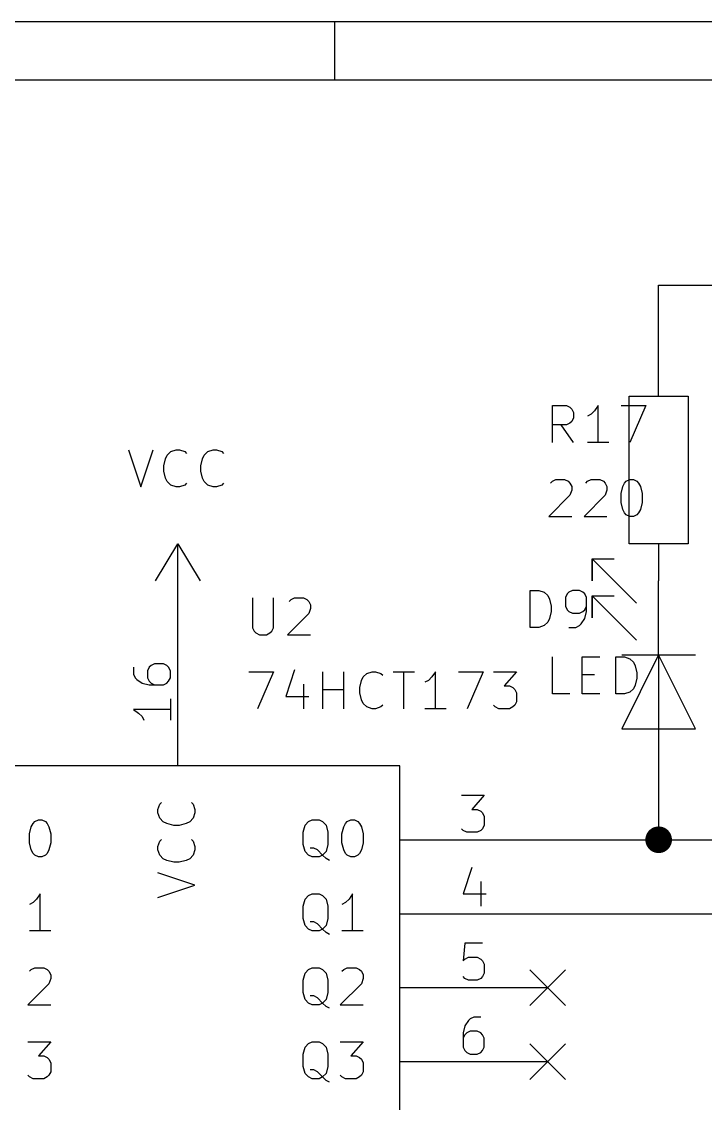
# Model space of a CAD drawing. Extents: x 0.4 to 11.3, y -7.9 to -0.4.
# Drawn here: x 1.939 to 2.863, y -1.856 to -0.394 of the extents above; entities that cross this region are included whole.
import ezdxf

# ---------------------------------------------------------------- set-up
doc = ezdxf.new("R2010")
doc.units = 0
doc.header["$MEASUREMENT"] = 0
for name, color, linetype in [('BLUE2', 5, 'CONTINUOUS'), ('CYAN2', 4, 'CONTINUOUS'), ('GREEN3', 91, 'CONTINUOUS'), ('LYELLOW', 51, 'CONTINUOUS'), ('RED2', 1, 'CONTINUOUS'), ('RED3', 11, 'CONTINUOUS')]:
    doc.layers.add(name, color=color, linetype=linetype)

msp = doc.modelspace()

# ---------------------------------------------------------------- linework, layer by layer
at = {"layer": 'BLUE2', "linetype": 'CONTINUOUS'}
for p, q in [((2.626, -1.676), (2.674, -1.724)), ((2.674, -1.676), (2.626, -1.724)), ((2.626, -1.776), (2.674, -1.824)), ((2.674, -1.776), (2.626, -1.824))]:
    msp.add_line(p, q, dxfattribs=at)
at = {"layer": 'CYAN2', "linetype": 'CONTINUOUS'}
for p, q in [((2.6563, -0.9628), (2.6563, -0.9128)), ((2.6563, -0.9128), (2.6753, -0.9128)), ((2.6563, -0.9628), (2.6563, -0.9128)), ((2.6563, -0.9128), (2.6753, -0.9128)), ((2.6753, -0.9128), (2.6801, -0.9152)), ((2.6753, -0.9128), (2.6801, -0.9152)), ((2.6801, -0.9152), (2.6825, -0.9176)), ((2.6801, -0.9152), (2.6825, -0.9176)), ((2.6825, -0.9176), (2.6849, -0.9223)), ((2.6825, -0.9176), (2.6849, -0.9223)), ((2.7134, -0.9199), (2.7087, -0.9247)), ((2.7134, -0.9199), (2.7087, -0.9247)), ((2.7182, -0.9128), (2.7134, -0.9199)), ((2.7182, -0.9128), (2.7134, -0.9199)), ((2.7182, -0.9628), (2.7182, -0.9128)), ((2.7182, -0.9628), (2.7182, -0.9128)), ((2.7491, -0.9128), (2.7825, -0.9128)), ((2.7491, -0.9128), (2.7825, -0.9128)), ((2.7825, -0.9128), (2.761, -0.9628)), ((2.7825, -0.9128), (2.761, -0.9628)), ((2.6825, -0.9342), (2.6801, -0.9366)), ((2.6825, -0.9342), (2.6801, -0.9366)), ((2.6849, -0.9295), (2.6825, -0.9342)), ((2.6849, -0.9295), (2.6825, -0.9342)), ((2.6849, -0.9223), (2.6849, -0.9295)), ((2.6849, -0.9223), (2.6849, -0.9295)), ((2.7087, -0.9247), (2.7039, -0.9271)), ((2.7087, -0.9247), (2.7039, -0.9271)), ((2.6753, -0.939), (2.6563, -0.939)), ((2.6753, -0.939), (2.6563, -0.939)), ((2.6849, -0.9628), (2.6682, -0.939)), ((2.6849, -0.9628), (2.6682, -0.939)), ((2.6801, -0.9366), (2.6753, -0.939)), ((2.6801, -0.9366), (2.6753, -0.939)), ((2.7325, -0.9628), (2.7039, -0.9628)), ((2.7325, -0.9628), (2.7039, -0.9628)), ((2.0833, -0.9728), (2.1, -1.0228)), ((2.0833, -0.9728), (2.1, -1.0228)), ((2.1, -1.0228), (2.1167, -0.9728)), ((2.1, -1.0228), (2.1167, -0.9728)), ((2.1333, -0.9847), (2.1357, -0.9799)), ((2.1333, -0.9847), (2.1357, -0.9799)), ((2.1357, -0.9799), (2.1405, -0.9752)), ((2.1357, -0.9799), (2.1405, -0.9752)), ((2.1405, -0.9752), (2.1476, -0.9728)), ((2.1405, -0.9752), (2.1476, -0.9728)), ((2.1476, -0.9728), (2.1524, -0.9728)), ((2.1476, -0.9728), (2.1524, -0.9728)), ((2.1524, -0.9728), (2.1595, -0.9752)), ((2.1524, -0.9728), (2.1595, -0.9752)), ((2.1595, -0.9752), (2.1619, -0.9776)), ((2.1595, -0.9752), (2.1619, -0.9776)), ((2.1833, -0.9847), (2.1857, -0.9799)), ((2.1833, -0.9847), (2.1857, -0.9799)), ((2.1857, -0.9799), (2.1905, -0.9752)), ((2.1857, -0.9799), (2.1905, -0.9752)), ((2.1905, -0.9752), (2.1976, -0.9728)), ((2.1905, -0.9752), (2.1976, -0.9728)), ((2.1976, -0.9728), (2.2024, -0.9728)), ((2.1976, -0.9728), (2.2024, -0.9728)), ((2.2024, -0.9728), (2.2095, -0.9752)), ((2.2024, -0.9728), (2.2095, -0.9752)), ((2.2095, -0.9752), (2.2119, -0.9776)), ((2.2095, -0.9752), (2.2119, -0.9776)), ((2.131, -0.9942), (2.1333, -0.9847)), ((2.131, -0.9942), (2.1333, -0.9847)), ((2.131, -1.0014), (2.131, -0.9942)), ((2.131, -1.0014), (2.131, -0.9942)), ((2.181, -0.9942), (2.1833, -0.9847)), ((2.181, -0.9942), (2.1833, -0.9847)), ((2.181, -1.0014), (2.181, -0.9942)), ((2.181, -1.0014), (2.181, -0.9942)), ((2.1333, -1.0109), (2.131, -1.0014)), ((2.1333, -1.0109), (2.131, -1.0014)), ((2.1833, -1.0109), (2.181, -1.0014)), ((2.1833, -1.0109), (2.181, -1.0014)), ((2.1357, -1.0157), (2.1333, -1.0109)), ((2.1357, -1.0157), (2.1333, -1.0109)), ((2.1405, -1.0204), (2.1357, -1.0157)), ((2.1405, -1.0204), (2.1357, -1.0157)), ((2.1476, -1.0228), (2.1405, -1.0204)), ((2.1476, -1.0228), (2.1405, -1.0204)), ((2.1524, -1.0228), (2.1476, -1.0228)), ((2.1524, -1.0228), (2.1476, -1.0228)), ((2.1595, -1.0204), (2.1524, -1.0228)), ((2.1595, -1.0204), (2.1524, -1.0228)), ((2.1619, -1.018), (2.1595, -1.0204)), ((2.1619, -1.018), (2.1595, -1.0204)), ((2.1857, -1.0157), (2.1833, -1.0109)), ((2.1857, -1.0157), (2.1833, -1.0109)), ((2.1905, -1.0204), (2.1857, -1.0157)), ((2.1905, -1.0204), (2.1857, -1.0157)), ((2.1976, -1.0228), (2.1905, -1.0204)), ((2.1976, -1.0228), (2.1905, -1.0204)), ((2.2024, -1.0228), (2.1976, -1.0228)), ((2.2024, -1.0228), (2.1976, -1.0228)), ((2.2095, -1.0204), (2.2024, -1.0228)), ((2.2095, -1.0204), (2.2024, -1.0228)), ((2.2119, -1.018), (2.2095, -1.0204)), ((2.2119, -1.018), (2.2095, -1.0204)), ((2.6539, -1.0176), (2.6563, -1.0152)), ((2.6539, -1.0176), (2.6563, -1.0152)), ((2.6563, -1.0152), (2.661, -1.0128)), ((2.6563, -1.0152), (2.661, -1.0128)), ((2.661, -1.0128), (2.6729, -1.0128)), ((2.661, -1.0128), (2.6729, -1.0128)), ((2.6729, -1.0128), (2.6777, -1.0152)), ((2.6729, -1.0128), (2.6777, -1.0152)), ((2.6777, -1.0152), (2.6801, -1.0176)), ((2.6777, -1.0152), (2.6801, -1.0176)), ((2.6801, -1.0176), (2.6825, -1.0223)), ((2.6801, -1.0176), (2.6825, -1.0223)), ((2.6825, -1.0223), (2.6825, -1.0271)), ((2.6825, -1.0223), (2.6825, -1.0271)), ((2.7015, -1.0176), (2.7039, -1.0152)), ((2.7015, -1.0176), (2.7039, -1.0152)), ((2.7039, -1.0152), (2.7087, -1.0128)), ((2.7039, -1.0152), (2.7087, -1.0128)), ((2.7087, -1.0128), (2.7206, -1.0128)), ((2.7087, -1.0128), (2.7206, -1.0128)), ((2.7206, -1.0128), (2.7253, -1.0152)), ((2.7206, -1.0128), (2.7253, -1.0152)), ((2.7253, -1.0152), (2.7277, -1.0176)), ((2.7253, -1.0152), (2.7277, -1.0176)), ((2.7277, -1.0176), (2.7301, -1.0223)), ((2.7277, -1.0176), (2.7301, -1.0223)), ((2.7301, -1.0223), (2.7301, -1.0271)), ((2.7301, -1.0223), (2.7301, -1.0271)), ((2.7491, -1.0319), (2.7515, -1.0223)), ((2.7491, -1.0319), (2.7515, -1.0223)), ((2.7515, -1.0223), (2.7539, -1.0176)), ((2.7515, -1.0223), (2.7539, -1.0176)), ((2.7539, -1.0176), (2.7563, -1.0152)), ((2.7539, -1.0176), (2.7563, -1.0152)), ((2.7563, -1.0152), (2.761, -1.0128)), ((2.7563, -1.0152), (2.761, -1.0128)), ((2.761, -1.0128), (2.7658, -1.0128)), ((2.761, -1.0128), (2.7658, -1.0128)), ((2.7658, -1.0128), (2.7706, -1.0152)), ((2.7658, -1.0128), (2.7706, -1.0152)), ((2.7706, -1.0152), (2.7729, -1.0176)), ((2.7706, -1.0152), (2.7729, -1.0176)), ((2.7729, -1.0176), (2.7753, -1.0223)), ((2.7729, -1.0176), (2.7753, -1.0223)), ((2.7753, -1.0223), (2.7777, -1.0319)), ((2.7753, -1.0223), (2.7777, -1.0319)), ((2.6801, -1.0342), (2.6515, -1.0628)), ((2.6801, -1.0342), (2.6515, -1.0628)), ((2.6825, -1.0271), (2.6801, -1.0342)), ((2.6825, -1.0271), (2.6801, -1.0342)), ((2.7277, -1.0342), (2.6991, -1.0628)), ((2.7277, -1.0342), (2.6991, -1.0628)), ((2.7301, -1.0271), (2.7277, -1.0342)), ((2.7301, -1.0271), (2.7277, -1.0342)), ((2.7491, -1.0438), (2.7491, -1.0319)), ((2.7491, -1.0438), (2.7491, -1.0319)), ((2.7777, -1.0319), (2.7777, -1.0438)), ((2.7777, -1.0319), (2.7777, -1.0438)), ((2.7515, -1.0533), (2.7491, -1.0438)), ((2.7515, -1.0533), (2.7491, -1.0438)), ((2.7777, -1.0438), (2.7753, -1.0533)), ((2.7777, -1.0438), (2.7753, -1.0533)), ((2.6515, -1.0628), (2.6825, -1.0628)), ((2.6515, -1.0628), (2.6825, -1.0628)), ((2.6991, -1.0628), (2.7301, -1.0628)), ((2.6991, -1.0628), (2.7301, -1.0628)), ((2.7539, -1.058), (2.7515, -1.0533)), ((2.7539, -1.058), (2.7515, -1.0533)), ((2.7563, -1.0604), (2.7539, -1.058)), ((2.7563, -1.0604), (2.7539, -1.058)), ((2.761, -1.0628), (2.7563, -1.0604)), ((2.761, -1.0628), (2.7563, -1.0604)), ((2.7658, -1.0628), (2.761, -1.0628)), ((2.7658, -1.0628), (2.761, -1.0628)), ((2.7706, -1.0604), (2.7658, -1.0628)), ((2.7706, -1.0604), (2.7658, -1.0628)), ((2.7729, -1.058), (2.7706, -1.0604)), ((2.7729, -1.058), (2.7706, -1.0604)), ((2.7753, -1.0533), (2.7729, -1.058)), ((2.7753, -1.0533), (2.7729, -1.058)), ((2.6263, -1.2128), (2.6263, -1.1628)), ((2.6263, -1.1628), (2.6382, -1.1628)), ((2.6263, -1.2128), (2.6263, -1.1628)), ((2.6263, -1.1628), (2.6382, -1.1628)), ((2.6382, -1.1628), (2.6453, -1.1652)), ((2.6382, -1.1628), (2.6453, -1.1652)), ((2.6453, -1.1652), (2.6501, -1.1699)), ((2.6453, -1.1652), (2.6501, -1.1699)), ((2.6501, -1.1699), (2.6525, -1.1747)), ((2.6501, -1.1699), (2.6525, -1.1747)), ((2.6763, -1.1676), (2.6739, -1.1723)), ((2.6763, -1.1676), (2.6739, -1.1723)), ((2.6787, -1.1652), (2.6763, -1.1676)), ((2.6787, -1.1652), (2.6763, -1.1676)), ((2.6834, -1.1628), (2.6787, -1.1652)), ((2.6834, -1.1628), (2.6787, -1.1652)), ((2.6929, -1.1628), (2.6834, -1.1628)), ((2.6929, -1.1628), (2.6834, -1.1628)), ((2.6977, -1.1652), (2.6929, -1.1628)), ((2.6977, -1.1652), (2.6929, -1.1628)), ((2.7001, -1.1676), (2.6977, -1.1652)), ((2.7001, -1.1676), (2.6977, -1.1652)), ((2.7025, -1.1723), (2.7001, -1.1676)), ((2.7025, -1.1723), (2.7001, -1.1676)), ((2.2507, -1.1728), (2.2507, -1.2133)), ((2.2507, -1.1728), (2.2507, -1.2133)), ((2.2792, -1.2133), (2.2792, -1.1728)), ((2.2792, -1.2133), (2.2792, -1.1728)), ((2.3007, -1.1776), (2.303, -1.1752)), ((2.3007, -1.1776), (2.303, -1.1752)), ((2.303, -1.1752), (2.3078, -1.1728)), ((2.303, -1.1752), (2.3078, -1.1728)), ((2.3078, -1.1728), (2.3197, -1.1728)), ((2.3078, -1.1728), (2.3197, -1.1728)), ((2.3197, -1.1728), (2.3245, -1.1752)), ((2.3197, -1.1728), (2.3245, -1.1752)), ((2.3245, -1.1752), (2.3269, -1.1776)), ((2.3245, -1.1752), (2.3269, -1.1776)), ((2.3269, -1.1776), (2.3292, -1.1823)), ((2.3269, -1.1776), (2.3292, -1.1823)), ((2.3292, -1.1823), (2.3292, -1.1871)), ((2.3292, -1.1823), (2.3292, -1.1871)), ((2.6525, -1.1747), (2.6549, -1.1842)), ((2.6525, -1.1747), (2.6549, -1.1842)), ((2.6549, -1.1842), (2.6549, -1.1914)), ((2.6549, -1.1842), (2.6549, -1.1914)), ((2.6739, -1.1723), (2.6739, -1.1842)), ((2.6739, -1.1723), (2.6739, -1.1842)), ((2.6739, -1.1842), (2.6763, -1.189)), ((2.6739, -1.1842), (2.6763, -1.189)), ((2.7001, -1.189), (2.7025, -1.1842)), ((2.7001, -1.189), (2.7025, -1.1842)), ((2.7025, -1.1914), (2.7025, -1.1723)), ((2.7025, -1.1914), (2.7025, -1.1723)), ((2.3269, -1.1942), (2.2983, -1.2228)), ((2.3269, -1.1942), (2.2983, -1.2228)), ((2.3292, -1.1871), (2.3269, -1.1942)), ((2.3292, -1.1871), (2.3269, -1.1942)), ((2.6549, -1.1914), (2.6525, -1.2009)), ((2.6549, -1.1914), (2.6525, -1.2009)), ((2.6763, -1.189), (2.6787, -1.1914)), ((2.6763, -1.189), (2.6787, -1.1914)), ((2.6787, -1.1914), (2.6834, -1.1938)), ((2.6787, -1.1914), (2.6834, -1.1938)), ((2.6834, -1.1938), (2.6929, -1.1938)), ((2.6834, -1.1938), (2.6929, -1.1938)), ((2.6929, -1.1938), (2.6977, -1.1914)), ((2.6929, -1.1938), (2.6977, -1.1914)), ((2.6977, -1.1914), (2.7001, -1.189)), ((2.6977, -1.1914), (2.7001, -1.189)), ((2.7001, -1.2009), (2.7025, -1.1914)), ((2.7001, -1.2009), (2.7025, -1.1914)), ((2.2507, -1.2133), (2.253, -1.218)), ((2.2507, -1.2133), (2.253, -1.218)), ((2.2769, -1.218), (2.2792, -1.2133)), ((2.2769, -1.218), (2.2792, -1.2133)), ((2.6382, -1.2128), (2.6263, -1.2128)), ((2.6382, -1.2128), (2.6263, -1.2128)), ((2.6453, -1.2104), (2.6382, -1.2128)), ((2.6453, -1.2104), (2.6382, -1.2128)), ((2.6501, -1.2057), (2.6453, -1.2104)), ((2.6501, -1.2057), (2.6453, -1.2104)), ((2.6525, -1.2009), (2.6501, -1.2057)), ((2.6525, -1.2009), (2.6501, -1.2057)), ((2.6787, -1.2128), (2.6882, -1.2128)), ((2.6787, -1.2128), (2.6882, -1.2128)), ((2.6882, -1.2128), (2.6929, -1.2104)), ((2.6882, -1.2128), (2.6929, -1.2104)), ((2.6929, -1.2104), (2.6953, -1.208)), ((2.6929, -1.2104), (2.6953, -1.208)), ((2.6953, -1.208), (2.7001, -1.2009)), ((2.6953, -1.208), (2.7001, -1.2009)), ((2.253, -1.218), (2.2554, -1.2204)), ((2.253, -1.218), (2.2554, -1.2204)), ((2.2554, -1.2204), (2.2602, -1.2228)), ((2.2554, -1.2204), (2.2602, -1.2228)), ((2.2602, -1.2228), (2.2697, -1.2228)), ((2.2602, -1.2228), (2.2697, -1.2228)), ((2.2697, -1.2228), (2.2745, -1.2204)), ((2.2697, -1.2228), (2.2745, -1.2204)), ((2.2745, -1.2204), (2.2769, -1.218)), ((2.2745, -1.2204), (2.2769, -1.218)), ((2.2983, -1.2228), (2.3292, -1.2228)), ((2.2983, -1.2228), (2.3292, -1.2228)), ((2.6563, -1.3028), (2.6563, -1.2528)), ((2.6563, -1.3028), (2.6563, -1.2528)), ((2.6968, -1.3028), (2.6968, -1.2528)), ((2.6968, -1.2528), (2.7206, -1.2528)), ((2.6968, -1.3028), (2.6968, -1.2528)), ((2.6968, -1.2528), (2.7206, -1.2528)), ((2.742, -1.3028), (2.742, -1.2528)), ((2.742, -1.2528), (2.7539, -1.2528)), ((2.742, -1.3028), (2.742, -1.2528)), ((2.742, -1.2528), (2.7539, -1.2528)), ((2.7539, -1.2528), (2.761, -1.2552)), ((2.7539, -1.2528), (2.761, -1.2552)), ((2.761, -1.2552), (2.7658, -1.2599)), ((2.761, -1.2552), (2.7658, -1.2599)), ((2.3078, -1.2704), (2.2959, -1.3061)), ((2.3078, -1.2704), (2.2959, -1.3061)), ((2.7658, -1.2599), (2.7682, -1.2647)), ((2.7658, -1.2599), (2.7682, -1.2647)), ((2.7682, -1.2647), (2.7706, -1.2742)), ((2.7682, -1.2647), (2.7706, -1.2742)), ((2.2459, -1.2728), (2.2792, -1.2728)), ((2.2459, -1.2728), (2.2792, -1.2728)), ((2.2792, -1.2728), (2.2578, -1.3228)), ((2.2792, -1.2728), (2.2578, -1.3228)), ((2.3459, -1.3228), (2.3459, -1.2728)), ((2.3459, -1.3228), (2.3459, -1.2728)), ((2.3745, -1.3228), (2.3745, -1.2728)), ((2.3745, -1.3228), (2.3745, -1.2728)), ((2.3959, -1.2942), (2.3983, -1.2847)), ((2.3959, -1.2942), (2.3983, -1.2847)), ((2.3983, -1.2847), (2.4007, -1.2799)), ((2.3983, -1.2847), (2.4007, -1.2799)), ((2.4007, -1.2799), (2.4054, -1.2752)), ((2.4007, -1.2799), (2.4054, -1.2752)), ((2.4054, -1.2752), (2.4126, -1.2728)), ((2.4054, -1.2752), (2.4126, -1.2728)), ((2.4126, -1.2728), (2.4173, -1.2728)), ((2.4126, -1.2728), (2.4173, -1.2728)), ((2.4173, -1.2728), (2.4245, -1.2752)), ((2.4173, -1.2728), (2.4245, -1.2752)), ((2.4245, -1.2752), (2.4269, -1.2776)), ((2.4245, -1.2752), (2.4269, -1.2776)), ((2.4411, -1.2728), (2.4697, -1.2728)), ((2.4411, -1.2728), (2.4697, -1.2728)), ((2.4554, -1.3228), (2.4554, -1.2728)), ((2.4554, -1.3228), (2.4554, -1.2728)), ((2.4888, -1.2847), (2.484, -1.2871)), ((2.4888, -1.2847), (2.484, -1.2871)), ((2.4935, -1.2799), (2.4888, -1.2847)), ((2.4935, -1.2799), (2.4888, -1.2847)), ((2.4983, -1.2728), (2.4935, -1.2799)), ((2.4983, -1.2728), (2.4935, -1.2799)), ((2.4983, -1.3228), (2.4983, -1.2728)), ((2.4983, -1.3228), (2.4983, -1.2728)), ((2.5292, -1.2728), (2.5626, -1.2728)), ((2.5292, -1.2728), (2.5626, -1.2728)), ((2.5626, -1.2728), (2.5411, -1.3228)), ((2.5626, -1.2728), (2.5411, -1.3228)), ((2.5769, -1.2728), (2.6078, -1.2728)), ((2.5769, -1.2728), (2.6078, -1.2728)), ((2.6078, -1.2728), (2.5911, -1.2919)), ((2.6078, -1.2728), (2.5911, -1.2919)), ((2.6968, -1.2766), (2.7134, -1.2766)), ((2.6968, -1.2766), (2.7134, -1.2766)), ((2.7706, -1.2814), (2.7682, -1.2909)), ((2.7706, -1.2814), (2.7682, -1.2909)), ((2.7706, -1.2742), (2.7706, -1.2814)), ((2.7706, -1.2742), (2.7706, -1.2814)), ((2.3197, -1.2895), (2.3197, -1.3228)), ((2.3197, -1.2895), (2.3197, -1.3228)), ((2.3459, -1.2966), (2.3745, -1.2966)), ((2.3459, -1.2966), (2.3745, -1.2966)), ((2.3959, -1.3014), (2.3959, -1.2942)), ((2.3959, -1.3014), (2.3959, -1.2942)), ((2.3983, -1.3109), (2.3959, -1.3014)), ((2.3983, -1.3109), (2.3959, -1.3014)), ((2.5911, -1.2919), (2.5983, -1.2919)), ((2.5911, -1.2919), (2.5983, -1.2919)), ((2.5983, -1.2919), (2.603, -1.2942)), ((2.5983, -1.2919), (2.603, -1.2942)), ((2.603, -1.2942), (2.6054, -1.2966)), ((2.603, -1.2942), (2.6054, -1.2966)), ((2.6054, -1.2966), (2.6078, -1.3014)), ((2.6054, -1.2966), (2.6078, -1.3014)), ((2.6078, -1.3014), (2.6078, -1.3133)), ((2.6078, -1.3014), (2.6078, -1.3133)), ((2.761, -1.3004), (2.7539, -1.3028)), ((2.761, -1.3004), (2.7539, -1.3028)), ((2.7658, -1.2957), (2.761, -1.3004)), ((2.7658, -1.2957), (2.761, -1.3004)), ((2.7682, -1.2909), (2.7658, -1.2957)), ((2.7682, -1.2909), (2.7658, -1.2957)), ((2.2959, -1.3061), (2.3269, -1.3061)), ((2.2959, -1.3061), (2.3269, -1.3061)), ((2.4007, -1.3157), (2.3983, -1.3109)), ((2.4007, -1.3157), (2.3983, -1.3109)), ((2.4054, -1.3204), (2.4007, -1.3157)), ((2.4054, -1.3204), (2.4007, -1.3157)), ((2.6078, -1.3133), (2.6054, -1.318)), ((2.6078, -1.3133), (2.6054, -1.318)), ((2.6801, -1.3028), (2.6563, -1.3028)), ((2.6801, -1.3028), (2.6563, -1.3028)), ((2.7206, -1.3028), (2.6968, -1.3028)), ((2.7206, -1.3028), (2.6968, -1.3028)), ((2.7539, -1.3028), (2.742, -1.3028)), ((2.7539, -1.3028), (2.742, -1.3028)), ((2.4126, -1.3228), (2.4054, -1.3204)), ((2.4126, -1.3228), (2.4054, -1.3204)), ((2.4173, -1.3228), (2.4126, -1.3228)), ((2.4173, -1.3228), (2.4126, -1.3228)), ((2.4245, -1.3204), (2.4173, -1.3228)), ((2.4245, -1.3204), (2.4173, -1.3228)), ((2.4269, -1.318), (2.4245, -1.3204)), ((2.4269, -1.318), (2.4245, -1.3204)), ((2.5126, -1.3228), (2.484, -1.3228)), ((2.5126, -1.3228), (2.484, -1.3228)), ((2.5792, -1.3204), (2.5769, -1.318)), ((2.5792, -1.3204), (2.5769, -1.318)), ((2.584, -1.3228), (2.5792, -1.3204)), ((2.584, -1.3228), (2.5792, -1.3204)), ((2.5983, -1.3228), (2.584, -1.3228)), ((2.5983, -1.3228), (2.584, -1.3228)), ((2.603, -1.3204), (2.5983, -1.3228)), ((2.603, -1.3204), (2.5983, -1.3228)), ((2.6054, -1.318), (2.603, -1.3204)), ((2.6054, -1.318), (2.603, -1.3204)), ((2.1231, -1.459), (2.1255, -1.4519)), ((2.1231, -1.459), (2.1255, -1.4519)), ((2.1231, -1.4638), (2.1231, -1.459)), ((2.1231, -1.4638), (2.1231, -1.459)), ((2.1255, -1.4519), (2.1279, -1.4495)), ((2.1255, -1.4519), (2.1279, -1.4495)), ((2.1684, -1.4495), (2.1708, -1.4519)), ((2.1684, -1.4495), (2.1708, -1.4519)), ((2.1708, -1.4519), (2.1731, -1.459)), ((2.1708, -1.4519), (2.1731, -1.459)), ((2.1731, -1.459), (2.1731, -1.4638)), ((2.1731, -1.459), (2.1731, -1.4638)), ((1.9543, -1.4779), (1.9567, -1.4755)), ((1.9543, -1.4779), (1.9567, -1.4755)), ((1.9567, -1.4755), (1.9614, -1.4731)), ((1.9567, -1.4755), (1.9614, -1.4731)), ((1.9614, -1.4731), (1.9662, -1.4731)), ((1.9614, -1.4731), (1.9662, -1.4731)), ((1.9662, -1.4731), (1.9709, -1.4755)), ((1.9662, -1.4731), (1.9709, -1.4755)), ((1.9709, -1.4755), (1.9733, -1.4779)), ((1.9709, -1.4755), (1.9733, -1.4779)), ((2.1255, -1.4709), (2.1231, -1.4638)), ((2.1255, -1.4709), (2.1231, -1.4638)), ((2.1303, -1.4757), (2.1255, -1.4709)), ((2.1303, -1.4757), (2.1255, -1.4709)), ((2.135, -1.4781), (2.1303, -1.4757)), ((2.135, -1.4781), (2.1303, -1.4757)), ((2.166, -1.4757), (2.1612, -1.4781)), ((2.166, -1.4757), (2.1612, -1.4781)), ((2.1708, -1.4709), (2.166, -1.4757)), ((2.1708, -1.4709), (2.166, -1.4757)), ((2.1731, -1.4638), (2.1708, -1.4709)), ((2.1731, -1.4638), (2.1708, -1.4709)), ((2.3219, -1.4803), (2.3267, -1.4755)), ((2.3219, -1.4803), (2.3267, -1.4755)), ((2.3267, -1.4755), (2.3314, -1.4731)), ((2.3267, -1.4755), (2.3314, -1.4731)), ((2.3314, -1.4731), (2.3409, -1.4731)), ((2.3314, -1.4731), (2.3409, -1.4731)), ((2.3409, -1.4731), (2.3457, -1.4755)), ((2.3409, -1.4731), (2.3457, -1.4755)), ((2.3457, -1.4755), (2.3505, -1.4803)), ((2.3457, -1.4755), (2.3505, -1.4803)), ((2.3767, -1.4779), (2.379, -1.4755)), ((2.3767, -1.4779), (2.379, -1.4755)), ((2.379, -1.4755), (2.3838, -1.4731)), ((2.379, -1.4755), (2.3838, -1.4731)), ((2.3838, -1.4731), (2.3886, -1.4731)), ((2.3838, -1.4731), (2.3886, -1.4731)), ((2.3886, -1.4731), (2.3933, -1.4755)), ((2.3886, -1.4731), (2.3933, -1.4755)), ((2.3933, -1.4755), (2.3957, -1.4779)), ((2.3933, -1.4755), (2.3957, -1.4779)), ((1.9495, -1.4922), (1.9519, -1.4827)), ((1.9495, -1.4922), (1.9519, -1.4827)), ((1.9519, -1.4827), (1.9543, -1.4779)), ((1.9519, -1.4827), (1.9543, -1.4779)), ((1.9733, -1.4779), (1.9757, -1.4827)), ((1.9733, -1.4779), (1.9757, -1.4827)), ((1.9757, -1.4827), (1.9781, -1.4922)), ((1.9757, -1.4827), (1.9781, -1.4922)), ((2.1446, -1.4805), (2.135, -1.4781)), ((2.1446, -1.4805), (2.135, -1.4781)), ((2.1517, -1.4805), (2.1446, -1.4805)), ((2.1517, -1.4805), (2.1446, -1.4805)), ((2.1612, -1.4781), (2.1517, -1.4805)), ((2.1612, -1.4781), (2.1517, -1.4805)), ((2.3195, -1.4898), (2.3219, -1.4803)), ((2.3195, -1.4898), (2.3219, -1.4803)), ((2.3195, -1.5065), (2.3195, -1.4898)), ((2.3195, -1.5065), (2.3195, -1.4898)), ((2.3505, -1.4803), (2.3529, -1.4898)), ((2.3505, -1.4803), (2.3529, -1.4898)), ((2.3529, -1.4898), (2.3529, -1.5065)), ((2.3529, -1.4898), (2.3529, -1.5065)), ((2.3719, -1.4922), (2.3743, -1.4827)), ((2.3719, -1.4922), (2.3743, -1.4827)), ((2.3743, -1.4827), (2.3767, -1.4779)), ((2.3743, -1.4827), (2.3767, -1.4779)), ((2.3957, -1.4779), (2.3981, -1.4827)), ((2.3957, -1.4779), (2.3981, -1.4827)), ((2.3981, -1.4827), (2.4005, -1.4922)), ((2.3981, -1.4827), (2.4005, -1.4922)), ((1.9495, -1.5041), (1.9495, -1.4922)), ((1.9495, -1.5041), (1.9495, -1.4922)), ((1.9519, -1.5136), (1.9495, -1.5041)), ((1.9519, -1.5136), (1.9495, -1.5041)), ((1.9781, -1.5041), (1.9757, -1.5136)), ((1.9781, -1.5041), (1.9757, -1.5136)), ((1.9781, -1.4922), (1.9781, -1.5041)), ((1.9781, -1.4922), (1.9781, -1.5041)), ((2.1231, -1.509), (2.1255, -1.5019)), ((2.1231, -1.509), (2.1255, -1.5019)), ((2.1255, -1.5019), (2.1279, -1.4995)), ((2.1255, -1.5019), (2.1279, -1.4995)), ((2.1684, -1.4995), (2.1708, -1.5019)), ((2.1684, -1.4995), (2.1708, -1.5019)), ((2.1708, -1.5019), (2.1731, -1.509)), ((2.1708, -1.5019), (2.1731, -1.509)), ((2.3219, -1.516), (2.3195, -1.5065)), ((2.3219, -1.516), (2.3195, -1.5065)), ((2.3529, -1.5065), (2.3505, -1.516)), ((2.3529, -1.5065), (2.3505, -1.516)), ((2.3719, -1.5041), (2.3719, -1.4922)), ((2.3719, -1.5041), (2.3719, -1.4922)), ((2.3743, -1.5136), (2.3719, -1.5041)), ((2.3743, -1.5136), (2.3719, -1.5041)), ((2.4005, -1.5041), (2.3981, -1.5136)), ((2.4005, -1.5041), (2.3981, -1.5136)), ((2.4005, -1.4922), (2.4005, -1.5041)), ((2.4005, -1.4922), (2.4005, -1.5041)), ((1.9543, -1.5184), (1.9519, -1.5136)), ((1.9543, -1.5184), (1.9519, -1.5136)), ((1.9567, -1.5208), (1.9543, -1.5184)), ((1.9567, -1.5208), (1.9543, -1.5184)), ((1.9614, -1.5231), (1.9567, -1.5208)), ((1.9614, -1.5231), (1.9567, -1.5208)), ((1.9709, -1.5208), (1.9662, -1.5231)), ((1.9709, -1.5208), (1.9662, -1.5231)), ((1.9733, -1.5184), (1.9709, -1.5208)), ((1.9733, -1.5184), (1.9709, -1.5208)), ((1.9757, -1.5136), (1.9733, -1.5184)), ((1.9757, -1.5136), (1.9733, -1.5184)), ((2.1231, -1.5138), (2.1231, -1.509)), ((2.1231, -1.5138), (2.1231, -1.509)), ((2.1255, -1.5209), (2.1231, -1.5138)), ((2.1255, -1.5209), (2.1231, -1.5138)), ((2.1303, -1.5257), (2.1255, -1.5209)), ((2.1303, -1.5257), (2.1255, -1.5209)), ((2.1708, -1.5209), (2.166, -1.5257)), ((2.1708, -1.5209), (2.166, -1.5257)), ((2.1731, -1.5138), (2.1708, -1.5209)), ((2.1731, -1.5138), (2.1708, -1.5209)), ((2.1731, -1.509), (2.1731, -1.5138)), ((2.1731, -1.509), (2.1731, -1.5138)), ((2.3267, -1.5208), (2.3219, -1.516)), ((2.3267, -1.5208), (2.3219, -1.516)), ((2.3314, -1.5231), (2.3267, -1.5208)), ((2.3314, -1.5231), (2.3267, -1.5208)), ((2.3338, -1.5112), (2.329, -1.5112)), ((2.3338, -1.5112), (2.329, -1.5112)), ((2.3386, -1.5136), (2.3338, -1.5112)), ((2.3386, -1.5136), (2.3338, -1.5112)), ((2.3457, -1.5208), (2.3386, -1.5136)), ((2.3457, -1.5208), (2.3386, -1.5136)), ((2.3457, -1.5208), (2.3409, -1.5231)), ((2.3457, -1.5208), (2.3409, -1.5231)), ((2.3505, -1.516), (2.3457, -1.5208)), ((2.3505, -1.516), (2.3457, -1.5208)), ((2.3505, -1.5255), (2.3457, -1.5208)), ((2.3505, -1.5255), (2.3457, -1.5208)), ((2.3767, -1.5184), (2.3743, -1.5136)), ((2.3767, -1.5184), (2.3743, -1.5136)), ((2.379, -1.5208), (2.3767, -1.5184)), ((2.379, -1.5208), (2.3767, -1.5184)), ((2.3838, -1.5231), (2.379, -1.5208)), ((2.3838, -1.5231), (2.379, -1.5208)), ((2.3933, -1.5208), (2.3886, -1.5231)), ((2.3933, -1.5208), (2.3886, -1.5231)), ((2.3957, -1.5184), (2.3933, -1.5208)), ((2.3957, -1.5184), (2.3933, -1.5208)), ((2.3981, -1.5136), (2.3957, -1.5184)), ((2.3981, -1.5136), (2.3957, -1.5184)), ((1.9662, -1.5231), (1.9614, -1.5231)), ((1.9662, -1.5231), (1.9614, -1.5231)), ((2.135, -1.5281), (2.1303, -1.5257)), ((2.135, -1.5281), (2.1303, -1.5257)), ((2.1446, -1.5305), (2.135, -1.5281)), ((2.1446, -1.5305), (2.135, -1.5281)), ((2.1517, -1.5305), (2.1446, -1.5305)), ((2.1517, -1.5305), (2.1446, -1.5305)), ((2.1612, -1.5281), (2.1517, -1.5305)), ((2.1612, -1.5281), (2.1517, -1.5305)), ((2.166, -1.5257), (2.1612, -1.5281)), ((2.166, -1.5257), (2.1612, -1.5281)), ((2.3409, -1.5231), (2.3314, -1.5231)), ((2.3409, -1.5231), (2.3314, -1.5231)), ((2.3552, -1.5279), (2.3505, -1.5255)), ((2.3552, -1.5279), (2.3505, -1.5255)), ((2.3886, -1.5231), (2.3838, -1.5231)), ((2.3886, -1.5231), (2.3838, -1.5231)), ((2.1731, -1.5614), (2.1231, -1.5448)), ((2.1731, -1.5614), (2.1231, -1.5448)), ((2.1231, -1.5781), (2.1731, -1.5614)), ((2.1231, -1.5781), (2.1731, -1.5614)), ((1.9638, -1.5731), (1.959, -1.5803)), ((1.9638, -1.5731), (1.959, -1.5803)), ((1.9638, -1.6231), (1.9638, -1.5731)), ((1.9638, -1.6231), (1.9638, -1.5731)), ((2.3219, -1.5803), (2.3267, -1.5755)), ((2.3219, -1.5803), (2.3267, -1.5755)), ((2.3267, -1.5755), (2.3314, -1.5731)), ((2.3267, -1.5755), (2.3314, -1.5731)), ((2.3314, -1.5731), (2.3409, -1.5731)), ((2.3314, -1.5731), (2.3409, -1.5731)), ((2.3409, -1.5731), (2.3457, -1.5755)), ((2.3409, -1.5731), (2.3457, -1.5755)), ((2.3457, -1.5755), (2.3505, -1.5803)), ((2.3457, -1.5755), (2.3505, -1.5803)), ((2.3862, -1.5731), (2.3814, -1.5803)), ((2.3862, -1.5731), (2.3814, -1.5803)), ((2.3862, -1.6231), (2.3862, -1.5731)), ((2.3862, -1.6231), (2.3862, -1.5731)), ((1.9543, -1.585), (1.9495, -1.5874)), ((1.9543, -1.585), (1.9495, -1.5874)), ((1.959, -1.5803), (1.9543, -1.585)), ((1.959, -1.5803), (1.9543, -1.585)), ((2.3195, -1.5898), (2.3219, -1.5803)), ((2.3195, -1.5898), (2.3219, -1.5803)), ((2.3195, -1.6065), (2.3195, -1.5898)), ((2.3195, -1.6065), (2.3195, -1.5898)), ((2.3505, -1.5803), (2.3529, -1.5898)), ((2.3505, -1.5803), (2.3529, -1.5898)), ((2.3529, -1.5898), (2.3529, -1.6065)), ((2.3529, -1.5898), (2.3529, -1.6065)), ((2.3767, -1.585), (2.3719, -1.5874)), ((2.3767, -1.585), (2.3719, -1.5874)), ((2.3814, -1.5803), (2.3767, -1.585)), ((2.3814, -1.5803), (2.3767, -1.585)), ((2.3219, -1.616), (2.3195, -1.6065)), ((2.3219, -1.616), (2.3195, -1.6065)), ((2.3529, -1.6065), (2.3505, -1.616)), ((2.3529, -1.6065), (2.3505, -1.616)), ((1.9781, -1.6231), (1.9495, -1.6231)), ((1.9781, -1.6231), (1.9495, -1.6231)), ((2.3267, -1.6208), (2.3219, -1.616)), ((2.3267, -1.6208), (2.3219, -1.616)), ((2.3314, -1.6231), (2.3267, -1.6208)), ((2.3314, -1.6231), (2.3267, -1.6208)), ((2.3338, -1.6112), (2.329, -1.6112)), ((2.3338, -1.6112), (2.329, -1.6112)), ((2.3409, -1.6231), (2.3314, -1.6231)), ((2.3409, -1.6231), (2.3314, -1.6231)), ((2.3386, -1.6136), (2.3338, -1.6112)), ((2.3386, -1.6136), (2.3338, -1.6112)), ((2.3457, -1.6208), (2.3386, -1.6136)), ((2.3457, -1.6208), (2.3386, -1.6136)), ((2.3457, -1.6208), (2.3409, -1.6231)), ((2.3457, -1.6208), (2.3409, -1.6231)), ((2.3505, -1.616), (2.3457, -1.6208)), ((2.3505, -1.616), (2.3457, -1.6208)), ((2.3505, -1.6255), (2.3457, -1.6208)), ((2.3505, -1.6255), (2.3457, -1.6208)), ((2.4005, -1.6231), (2.3719, -1.6231)), ((2.4005, -1.6231), (2.3719, -1.6231)), ((2.3552, -1.6279), (2.3505, -1.6255)), ((2.3552, -1.6279), (2.3505, -1.6255)), ((1.9495, -1.6779), (1.9519, -1.6755)), ((1.9495, -1.6779), (1.9519, -1.6755)), ((1.9519, -1.6755), (1.9567, -1.6731)), ((1.9519, -1.6755), (1.9567, -1.6731)), ((1.9567, -1.6731), (1.9686, -1.6731)), ((1.9567, -1.6731), (1.9686, -1.6731)), ((1.9686, -1.6731), (1.9733, -1.6755)), ((1.9686, -1.6731), (1.9733, -1.6755)), ((1.9733, -1.6755), (1.9757, -1.6779)), ((1.9733, -1.6755), (1.9757, -1.6779)), ((1.9757, -1.6779), (1.9781, -1.6827)), ((1.9757, -1.6779), (1.9781, -1.6827)), ((2.3195, -1.6898), (2.3219, -1.6803)), ((2.3195, -1.6898), (2.3219, -1.6803)), ((2.3219, -1.6803), (2.3267, -1.6755)), ((2.3219, -1.6803), (2.3267, -1.6755)), ((2.3267, -1.6755), (2.3314, -1.6731)), ((2.3267, -1.6755), (2.3314, -1.6731)), ((2.3314, -1.6731), (2.3409, -1.6731)), ((2.3314, -1.6731), (2.3409, -1.6731)), ((2.3409, -1.6731), (2.3457, -1.6755)), ((2.3409, -1.6731), (2.3457, -1.6755)), ((2.3457, -1.6755), (2.3505, -1.6803)), ((2.3457, -1.6755), (2.3505, -1.6803)), ((2.3505, -1.6803), (2.3529, -1.6898)), ((2.3505, -1.6803), (2.3529, -1.6898)), ((2.3719, -1.6779), (2.3743, -1.6755)), ((2.3719, -1.6779), (2.3743, -1.6755)), ((2.3743, -1.6755), (2.379, -1.6731)), ((2.3743, -1.6755), (2.379, -1.6731)), ((2.379, -1.6731), (2.391, -1.6731)), ((2.379, -1.6731), (2.391, -1.6731)), ((2.391, -1.6731), (2.3957, -1.6755)), ((2.391, -1.6731), (2.3957, -1.6755)), ((2.3957, -1.6755), (2.3981, -1.6779)), ((2.3957, -1.6755), (2.3981, -1.6779)), ((2.3981, -1.6779), (2.4005, -1.6827)), ((2.3981, -1.6779), (2.4005, -1.6827)), ((1.9757, -1.6946), (1.9471, -1.7231)), ((1.9757, -1.6946), (1.9471, -1.7231)), ((1.9781, -1.6874), (1.9757, -1.6946)), ((1.9781, -1.6874), (1.9757, -1.6946)), ((1.9781, -1.6827), (1.9781, -1.6874)), ((1.9781, -1.6827), (1.9781, -1.6874)), ((2.3195, -1.7065), (2.3195, -1.6898)), ((2.3195, -1.7065), (2.3195, -1.6898)), ((2.3529, -1.6898), (2.3529, -1.7065)), ((2.3529, -1.6898), (2.3529, -1.7065)), ((2.3981, -1.6946), (2.3695, -1.7231)), ((2.3981, -1.6946), (2.3695, -1.7231)), ((2.4005, -1.6874), (2.3981, -1.6946)), ((2.4005, -1.6874), (2.3981, -1.6946)), ((2.4005, -1.6827), (2.4005, -1.6874)), ((2.4005, -1.6827), (2.4005, -1.6874)), ((2.3219, -1.716), (2.3195, -1.7065)), ((2.3219, -1.716), (2.3195, -1.7065)), ((2.3338, -1.7112), (2.329, -1.7112)), ((2.3338, -1.7112), (2.329, -1.7112)), ((2.3386, -1.7136), (2.3338, -1.7112)), ((2.3386, -1.7136), (2.3338, -1.7112)), ((2.3529, -1.7065), (2.3505, -1.716)), ((2.3529, -1.7065), (2.3505, -1.716)), ((1.9471, -1.7231), (1.9781, -1.7231)), ((1.9471, -1.7231), (1.9781, -1.7231)), ((2.3267, -1.7208), (2.3219, -1.716)), ((2.3267, -1.7208), (2.3219, -1.716)), ((2.3314, -1.7231), (2.3267, -1.7208)), ((2.3314, -1.7231), (2.3267, -1.7208)), ((2.3409, -1.7231), (2.3314, -1.7231)), ((2.3409, -1.7231), (2.3314, -1.7231)), ((2.3457, -1.7208), (2.3386, -1.7136)), ((2.3457, -1.7208), (2.3386, -1.7136)), ((2.3457, -1.7208), (2.3409, -1.7231)), ((2.3457, -1.7208), (2.3409, -1.7231)), ((2.3505, -1.716), (2.3457, -1.7208)), ((2.3505, -1.716), (2.3457, -1.7208)), ((2.3505, -1.7255), (2.3457, -1.7208)), ((2.3505, -1.7255), (2.3457, -1.7208)), ((2.3552, -1.7279), (2.3505, -1.7255)), ((2.3552, -1.7279), (2.3505, -1.7255)), ((2.3695, -1.7231), (2.4005, -1.7231)), ((2.3695, -1.7231), (2.4005, -1.7231)), ((1.9471, -1.7731), (1.9781, -1.7731)), ((1.9471, -1.7731), (1.9781, -1.7731)), ((1.9781, -1.7731), (1.9614, -1.7922)), ((1.9781, -1.7731), (1.9614, -1.7922)), ((2.3195, -1.7898), (2.3219, -1.7803)), ((2.3195, -1.7898), (2.3219, -1.7803)), ((2.3219, -1.7803), (2.3267, -1.7755)), ((2.3219, -1.7803), (2.3267, -1.7755)), ((2.3267, -1.7755), (2.3314, -1.7731)), ((2.3267, -1.7755), (2.3314, -1.7731)), ((2.3314, -1.7731), (2.3409, -1.7731)), ((2.3314, -1.7731), (2.3409, -1.7731)), ((2.3409, -1.7731), (2.3457, -1.7755)), ((2.3409, -1.7731), (2.3457, -1.7755)), ((2.3457, -1.7755), (2.3505, -1.7803)), ((2.3457, -1.7755), (2.3505, -1.7803)), ((2.3505, -1.7803), (2.3529, -1.7898)), ((2.3505, -1.7803), (2.3529, -1.7898)), ((2.3695, -1.7731), (2.4005, -1.7731)), ((2.3695, -1.7731), (2.4005, -1.7731)), ((2.4005, -1.7731), (2.3838, -1.7922)), ((2.4005, -1.7731), (2.3838, -1.7922)), ((1.9614, -1.7922), (1.9686, -1.7922)), ((1.9614, -1.7922), (1.9686, -1.7922)), ((1.9686, -1.7922), (1.9733, -1.7946)), ((1.9686, -1.7922), (1.9733, -1.7946)), ((1.9733, -1.7946), (1.9757, -1.7969)), ((1.9733, -1.7946), (1.9757, -1.7969)), ((1.9757, -1.7969), (1.9781, -1.8017)), ((1.9757, -1.7969), (1.9781, -1.8017)), ((2.3195, -1.8065), (2.3195, -1.7898)), ((2.3195, -1.8065), (2.3195, -1.7898)), ((2.3529, -1.7898), (2.3529, -1.8065)), ((2.3529, -1.7898), (2.3529, -1.8065)), ((2.3838, -1.7922), (2.391, -1.7922)), ((2.3838, -1.7922), (2.391, -1.7922)), ((2.391, -1.7922), (2.3957, -1.7946)), ((2.391, -1.7922), (2.3957, -1.7946)), ((2.3957, -1.7946), (2.3981, -1.7969)), ((2.3957, -1.7946), (2.3981, -1.7969)), ((2.3981, -1.7969), (2.4005, -1.8017)), ((2.3981, -1.7969), (2.4005, -1.8017)), ((1.9781, -1.8136), (1.9757, -1.8184)), ((1.9781, -1.8136), (1.9757, -1.8184)), ((1.9781, -1.8017), (1.9781, -1.8136)), ((1.9781, -1.8017), (1.9781, -1.8136)), ((2.3219, -1.816), (2.3195, -1.8065)), ((2.3219, -1.816), (2.3195, -1.8065)), ((2.3338, -1.8112), (2.329, -1.8112)), ((2.3338, -1.8112), (2.329, -1.8112)), ((2.3386, -1.8136), (2.3338, -1.8112)), ((2.3386, -1.8136), (2.3338, -1.8112)), ((2.3457, -1.8208), (2.3386, -1.8136)), ((2.3457, -1.8208), (2.3386, -1.8136)), ((2.3529, -1.8065), (2.3505, -1.816)), ((2.3529, -1.8065), (2.3505, -1.816)), ((2.4005, -1.8136), (2.3981, -1.8184)), ((2.4005, -1.8136), (2.3981, -1.8184)), ((2.4005, -1.8017), (2.4005, -1.8136)), ((2.4005, -1.8017), (2.4005, -1.8136)), ((1.9495, -1.8208), (1.9471, -1.8184)), ((1.9495, -1.8208), (1.9471, -1.8184)), ((1.9543, -1.8231), (1.9495, -1.8208)), ((1.9543, -1.8231), (1.9495, -1.8208)), ((1.9686, -1.8231), (1.9543, -1.8231)), ((1.9686, -1.8231), (1.9543, -1.8231)), ((1.9733, -1.8208), (1.9686, -1.8231)), ((1.9733, -1.8208), (1.9686, -1.8231)), ((1.9757, -1.8184), (1.9733, -1.8208)), ((1.9757, -1.8184), (1.9733, -1.8208)), ((2.3267, -1.8208), (2.3219, -1.816)), ((2.3267, -1.8208), (2.3219, -1.816)), ((2.3314, -1.8231), (2.3267, -1.8208)), ((2.3314, -1.8231), (2.3267, -1.8208)), ((2.3409, -1.8231), (2.3314, -1.8231)), ((2.3409, -1.8231), (2.3314, -1.8231)), ((2.3457, -1.8208), (2.3409, -1.8231)), ((2.3457, -1.8208), (2.3409, -1.8231)), ((2.3505, -1.816), (2.3457, -1.8208)), ((2.3505, -1.816), (2.3457, -1.8208)), ((2.3505, -1.8255), (2.3457, -1.8208)), ((2.3505, -1.8255), (2.3457, -1.8208)), ((2.3552, -1.8279), (2.3505, -1.8255)), ((2.3552, -1.8279), (2.3505, -1.8255)), ((2.3719, -1.8208), (2.3695, -1.8184)), ((2.3719, -1.8208), (2.3695, -1.8184)), ((2.3767, -1.8231), (2.3719, -1.8208)), ((2.3767, -1.8231), (2.3719, -1.8208)), ((2.391, -1.8231), (2.3767, -1.8231)), ((2.391, -1.8231), (2.3767, -1.8231)), ((2.3957, -1.8208), (2.391, -1.8231)), ((2.3957, -1.8208), (2.391, -1.8231)), ((2.3981, -1.8184), (2.3957, -1.8208)), ((2.3981, -1.8184), (2.3957, -1.8208))]:
    msp.add_line(p, q, dxfattribs=at)
at = {"layer": 'GREEN3', "linetype": 'CONTINUOUS'}
for p, q in [((2.8, -0.85), (2.8, -0.75)), ((2.8, -0.75), (3.05, -0.75)), ((2.8, -1.45), (2.8, -1.5)), ((2.65, -1.5), (2.8, -1.5)), ((2.8, -1.5), (3.25, -1.5)), ((2.65, -1.6), (3.05, -1.6))]:
    msp.add_line(p, q, dxfattribs=at)
at = {"layer": 'GREEN3', "const_width": 0.018}
msp.add_lwpolyline([(2.791, -1.5, 1), (2.809, -1.5, 1)], format="xyb", close=True, dxfattribs=at)
at = {"layer": 'LYELLOW', "linetype": 'CONTINUOUS'}
for p, q in [((2.45, -1.4), (1.85, -1.4)), ((2.45, -2.8), (2.45, -1.4))]:
    msp.add_line(p, q, dxfattribs=at)
at = {"layer": 'RED2', "linetype": 'CONTINUOUS'}
for p, q in [((0.3937, -0.3937), (11.2993, -0.3937)), ((2.3622, -0.4724), (2.3622, -0.3937)), ((0.4724, -0.4724), (11.2206, -0.4724)), ((2.8, -0.9), (2.8, -0.85)), ((2.8, -0.9), (2.8, -0.85)), ((2.76, -1.1), (2.76, -0.9)), ((2.76, -0.9), (2.84, -0.9)), ((2.84, -0.9), (2.84, -1.1)), ((2.12, -1.15), (2.15, -1.1)), ((2.15, -1.1), (2.18, -1.15)), ((2.15, -1.2), (2.15, -1.1)), ((2.84, -1.1), (2.76, -1.1)), ((2.8, -1.1), (2.8, -1.15)), ((2.8, -1.1), (2.8, -1.15)), ((2.77, -1.18), (2.71, -1.12)), ((2.71, -1.12), (2.71, -1.15)), ((2.71, -1.15), (2.71, -1.12)), ((2.71, -1.12), (2.74, -1.12)), ((2.8, -1.25), (2.8, -1.15)), ((2.8, -1.25), (2.8, -1.15)), ((2.77, -1.23), (2.71, -1.17)), ((2.71, -1.17), (2.71, -1.2)), ((2.71, -1.2), (2.71, -1.17)), ((2.71, -1.17), (2.74, -1.17)), ((2.15, -1.4), (2.15, -1.2)), ((2.15, -1.4), (2.15, -1.2)), ((2.75, -1.25), (2.85, -1.25)), ((2.8, -1.25), (2.75, -1.35)), ((2.8, -1.25), (2.8, -1.35)), ((2.85, -1.35), (2.8, -1.25)), ((2.75, -1.35), (2.85, -1.35)), ((2.8, -1.35), (2.8, -1.45)), ((2.8, -1.35), (2.8, -1.45)), ((2.45, -1.4), (1.85, -1.4)), ((2.45, -2.8), (2.45, -1.4)), ((2.45, -1.5), (2.65, -1.5)), ((2.45, -1.5), (2.65, -1.5)), ((2.45, -1.6), (2.65, -1.6)), ((2.45, -1.6), (2.65, -1.6)), ((2.45, -1.7), (2.65, -1.7)), ((2.45, -1.7), (2.65, -1.7)), ((2.45, -1.8), (2.65, -1.8)), ((2.45, -1.8), (2.65, -1.8))]:
    msp.add_line(p, q, dxfattribs=at)
at = {"layer": 'RED3', "linetype": 'CONTINUOUS'}
for p, q in [((2.0899, -1.2667), (2.0899, -1.2762)), ((2.0899, -1.2667), (2.0899, -1.2762)), ((2.1113, -1.2667), (2.1089, -1.2714)), ((2.1113, -1.2667), (2.1089, -1.2714)), ((2.1089, -1.2714), (2.1089, -1.2809)), ((2.1089, -1.2714), (2.1089, -1.2809)), ((2.1137, -1.2643), (2.1113, -1.2667)), ((2.1137, -1.2643), (2.1113, -1.2667)), ((2.1184, -1.2619), (2.1137, -1.2643)), ((2.1184, -1.2619), (2.1137, -1.2643)), ((2.1304, -1.2619), (2.1184, -1.2619)), ((2.1304, -1.2619), (2.1184, -1.2619)), ((2.1351, -1.2643), (2.1304, -1.2619)), ((2.1351, -1.2643), (2.1304, -1.2619)), ((2.1375, -1.2667), (2.1351, -1.2643)), ((2.1375, -1.2667), (2.1351, -1.2643)), ((2.1399, -1.2714), (2.1375, -1.2667)), ((2.1399, -1.2714), (2.1375, -1.2667)), ((2.1399, -1.2809), (2.1399, -1.2714)), ((2.1399, -1.2809), (2.1399, -1.2714)), ((2.0899, -1.2762), (2.0923, -1.2809)), ((2.0899, -1.2762), (2.0923, -1.2809)), ((2.0923, -1.2809), (2.0946, -1.2833)), ((2.0923, -1.2809), (2.0946, -1.2833)), ((2.0946, -1.2833), (2.1018, -1.2881)), ((2.0946, -1.2833), (2.1018, -1.2881)), ((2.1089, -1.2809), (2.1113, -1.2857)), ((2.1089, -1.2809), (2.1113, -1.2857)), ((2.1113, -1.2857), (2.1137, -1.2881)), ((2.1113, -1.2857), (2.1137, -1.2881)), ((2.1351, -1.2881), (2.1375, -1.2857)), ((2.1351, -1.2881), (2.1375, -1.2857)), ((2.1375, -1.2857), (2.1399, -1.2809)), ((2.1375, -1.2857), (2.1399, -1.2809)), ((2.1018, -1.2881), (2.1113, -1.2905)), ((2.1018, -1.2881), (2.1113, -1.2905)), ((2.1113, -1.2905), (2.1304, -1.2905)), ((2.1113, -1.2905), (2.1304, -1.2905)), ((2.1137, -1.2881), (2.1184, -1.2905)), ((2.1137, -1.2881), (2.1184, -1.2905)), ((2.1304, -1.2905), (2.1351, -1.2881)), ((2.1304, -1.2905), (2.1351, -1.2881)), ((2.1399, -1.3095), (2.1399, -1.3381)), ((2.1399, -1.3095), (2.1399, -1.3381)), ((2.1399, -1.3238), (2.0899, -1.3238)), ((2.0899, -1.3238), (2.097, -1.3286)), ((2.1399, -1.3238), (2.0899, -1.3238)), ((2.0899, -1.3238), (2.097, -1.3286)), ((2.097, -1.3286), (2.1018, -1.3333)), ((2.097, -1.3286), (2.1018, -1.3333)), ((2.1018, -1.3333), (2.1042, -1.3381)), ((2.1018, -1.3333), (2.1042, -1.3381)), ((2.5333, -1.4399), (2.5643, -1.4399)), ((2.5333, -1.4399), (2.5643, -1.4399)), ((2.5643, -1.4399), (2.5476, -1.4589)), ((2.5643, -1.4399), (2.5476, -1.4589)), ((2.5476, -1.4589), (2.5548, -1.4589)), ((2.5476, -1.4589), (2.5548, -1.4589)), ((2.5548, -1.4589), (2.5595, -1.4613)), ((2.5548, -1.4589), (2.5595, -1.4613)), ((2.5595, -1.4613), (2.5619, -1.4637)), ((2.5595, -1.4613), (2.5619, -1.4637)), ((2.5619, -1.4637), (2.5643, -1.4684)), ((2.5619, -1.4637), (2.5643, -1.4684)), ((2.5643, -1.4684), (2.5643, -1.4804)), ((2.5643, -1.4684), (2.5643, -1.4804)), ((2.5357, -1.4875), (2.5333, -1.4851)), ((2.5357, -1.4875), (2.5333, -1.4851)), ((2.5405, -1.4899), (2.5357, -1.4875)), ((2.5405, -1.4899), (2.5357, -1.4875)), ((2.5548, -1.4899), (2.5405, -1.4899)), ((2.5548, -1.4899), (2.5405, -1.4899)), ((2.5595, -1.4875), (2.5548, -1.4899)), ((2.5595, -1.4875), (2.5548, -1.4899)), ((2.5619, -1.4851), (2.5595, -1.4875)), ((2.5619, -1.4851), (2.5595, -1.4875)), ((2.5643, -1.4804), (2.5619, -1.4851)), ((2.5643, -1.4804), (2.5619, -1.4851)), ((2.5476, -1.5375), (2.5357, -1.5732)), ((2.5476, -1.5375), (2.5357, -1.5732)), ((2.5595, -1.5565), (2.5595, -1.5899)), ((2.5595, -1.5565), (2.5595, -1.5899)), ((2.5357, -1.5732), (2.5667, -1.5732)), ((2.5357, -1.5732), (2.5667, -1.5732)), ((2.5381, -1.6399), (2.5357, -1.6637)), ((2.5381, -1.6399), (2.5357, -1.6637)), ((2.5619, -1.6399), (2.5381, -1.6399)), ((2.5619, -1.6399), (2.5381, -1.6399)), ((2.5357, -1.6637), (2.5381, -1.6613)), ((2.5357, -1.6637), (2.5381, -1.6613)), ((2.5381, -1.6613), (2.5429, -1.6589)), ((2.5381, -1.6613), (2.5429, -1.6589)), ((2.5429, -1.6589), (2.5548, -1.6589)), ((2.5429, -1.6589), (2.5548, -1.6589)), ((2.5548, -1.6589), (2.5595, -1.6613)), ((2.5548, -1.6589), (2.5595, -1.6613)), ((2.5595, -1.6613), (2.5619, -1.6637)), ((2.5595, -1.6613), (2.5619, -1.6637)), ((2.5619, -1.6637), (2.5643, -1.6684)), ((2.5619, -1.6637), (2.5643, -1.6684)), ((2.5643, -1.6804), (2.5619, -1.6851)), ((2.5643, -1.6804), (2.5619, -1.6851)), ((2.5643, -1.6684), (2.5643, -1.6804)), ((2.5643, -1.6684), (2.5643, -1.6804)), ((2.5381, -1.6875), (2.5357, -1.6851)), ((2.5381, -1.6875), (2.5357, -1.6851)), ((2.5429, -1.6899), (2.5381, -1.6875)), ((2.5429, -1.6899), (2.5381, -1.6875)), ((2.5548, -1.6899), (2.5429, -1.6899)), ((2.5548, -1.6899), (2.5429, -1.6899)), ((2.5595, -1.6875), (2.5548, -1.6899)), ((2.5595, -1.6875), (2.5548, -1.6899)), ((2.5619, -1.6851), (2.5595, -1.6875)), ((2.5619, -1.6851), (2.5595, -1.6875)), ((2.55, -1.7399), (2.5452, -1.7423)), ((2.55, -1.7399), (2.5452, -1.7423)), ((2.5595, -1.7399), (2.55, -1.7399)), ((2.5595, -1.7399), (2.55, -1.7399)), ((2.5381, -1.7518), (2.5357, -1.7613)), ((2.5381, -1.7518), (2.5357, -1.7613)), ((2.5429, -1.7446), (2.5381, -1.7518)), ((2.5429, -1.7446), (2.5381, -1.7518)), ((2.5452, -1.7423), (2.5429, -1.7446)), ((2.5452, -1.7423), (2.5429, -1.7446)), ((2.5357, -1.7613), (2.5357, -1.7804)), ((2.5357, -1.7613), (2.5357, -1.7804)), ((2.5381, -1.7637), (2.5357, -1.7684)), ((2.5381, -1.7637), (2.5357, -1.7684)), ((2.5405, -1.7613), (2.5381, -1.7637)), ((2.5405, -1.7613), (2.5381, -1.7637)), ((2.5452, -1.7589), (2.5405, -1.7613)), ((2.5452, -1.7589), (2.5405, -1.7613)), ((2.5548, -1.7589), (2.5452, -1.7589)), ((2.5548, -1.7589), (2.5452, -1.7589)), ((2.5595, -1.7613), (2.5548, -1.7589)), ((2.5595, -1.7613), (2.5548, -1.7589)), ((2.5619, -1.7637), (2.5595, -1.7613)), ((2.5619, -1.7637), (2.5595, -1.7613)), ((2.5643, -1.7684), (2.5619, -1.7637)), ((2.5643, -1.7684), (2.5619, -1.7637)), ((2.5643, -1.7804), (2.5643, -1.7684)), ((2.5643, -1.7804), (2.5643, -1.7684)), ((2.5357, -1.7804), (2.5381, -1.7851)), ((2.5357, -1.7804), (2.5381, -1.7851)), ((2.5619, -1.7851), (2.5643, -1.7804)), ((2.5619, -1.7851), (2.5643, -1.7804)), ((2.5381, -1.7851), (2.5405, -1.7875)), ((2.5381, -1.7851), (2.5405, -1.7875)), ((2.5405, -1.7875), (2.5452, -1.7899)), ((2.5405, -1.7875), (2.5452, -1.7899)), ((2.5452, -1.7899), (2.5548, -1.7899)), ((2.5452, -1.7899), (2.5548, -1.7899)), ((2.5548, -1.7899), (2.5595, -1.7875)), ((2.5548, -1.7899), (2.5595, -1.7875)), ((2.5595, -1.7875), (2.5619, -1.7851)), ((2.5595, -1.7875), (2.5619, -1.7851))]:
    msp.add_line(p, q, dxfattribs=at)

doc.saveas('drawing.dxf')
